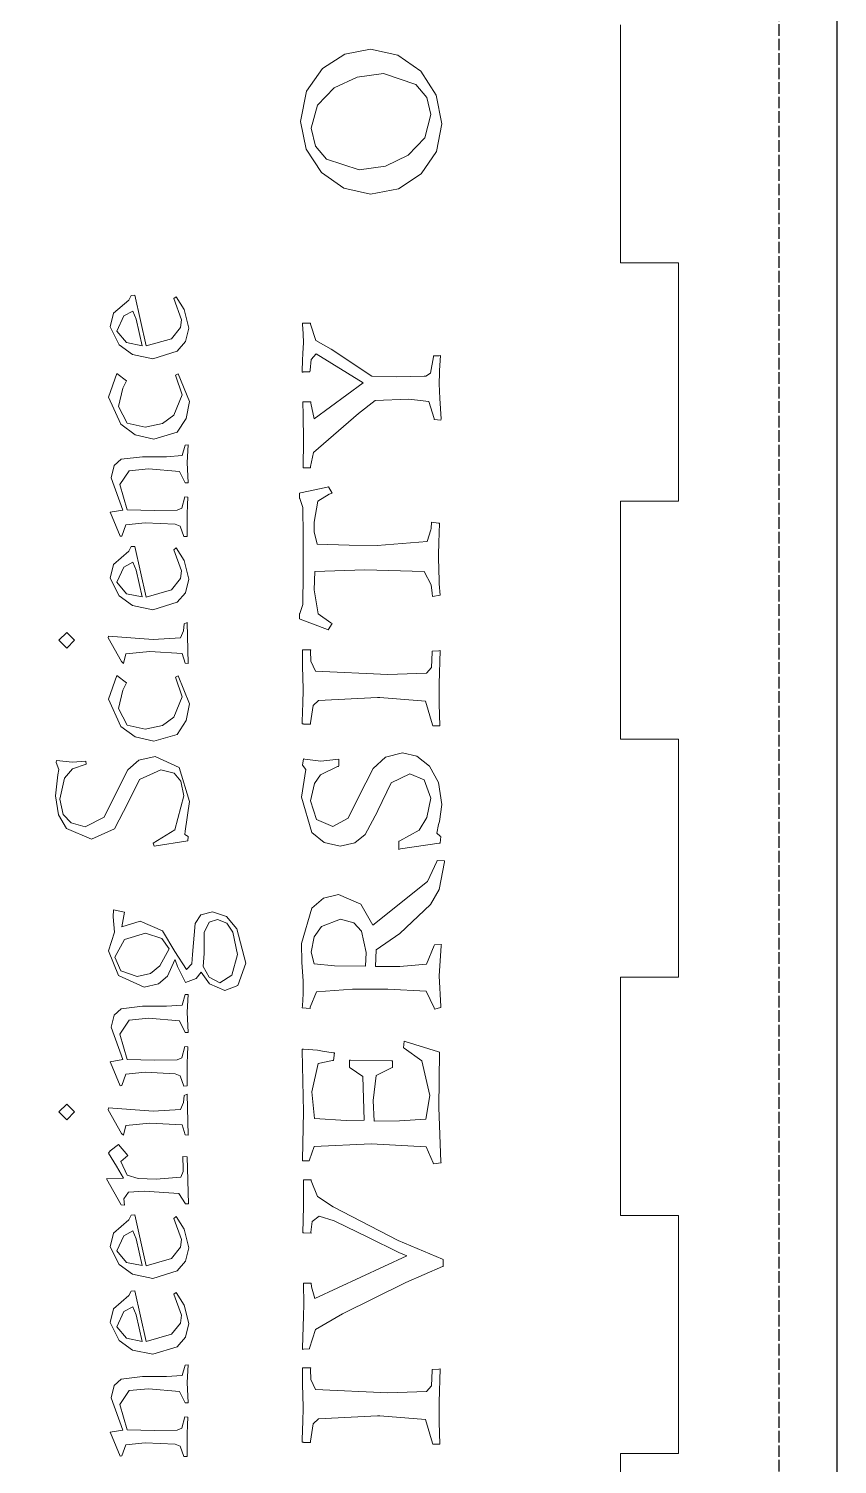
# Model space of a CAD drawing. Header units: millimetres. Extents: x 0 to 610, y 0 to 514.
# Drawn here: x 568.2 to 610, y 166.1 to 240.4 of the extents above; entities that cross this region are included whole.
import ezdxf

# ---------------------------------------------------------------- set-up
doc = ezdxf.new("R2010")
doc.units = ezdxf.units.MM
doc.header["$LTSCALE"] = 0.05
doc.linetypes.add('Dotted', pattern=[15, 12, -3])
doc.layers.get('0').update_dxf_attribs({"plot": 0})
doc.layers.add('CUT', color=1, linetype='Continuous', lineweight=0)
doc.layers.add('ETCH', color=5, linetype='Continuous', lineweight=0)

# ---------------------------------------------------------------- blocks, each defined once
blk = doc.blocks.new('right_outer')
blk.add_lwpolyline([(-75, 200.053), (-75, 187.737), (-78, 187.737), (-78, 175.421), (-75, 175.421), (-75, 163.105), (-78, 163.105), (-78, 150.789), (-75, 150.789), (-75, 138.474), (-78, 138.474), (-78, 126.158), (-75, 126.158), (-75, 113.842)])

msp = doc.modelspace()

# ---------------------------------------------------------------- linework, layer by layer
msp.add_lwpolyline([(0, 0), (610, 0), (610, 457), (0, 457)], close=True)
at = {"linetype": 'Dotted'}
msp.add_lwpolyline([(3, 3), (607, 3), (607, 454), (3, 454)], close=True, dxfattribs=at)
at = {"layer": 'ETCH'}
for points in [[(582.234, 235.562), (582.549, 237.138), (583.377, 238.317), (584.54, 239.056), (585.858, 239.311), (587.279, 239.002), (588.456, 238.165), (589.258, 236.936), (589.554, 235.451), (589.268, 234.022), (588.483, 232.865), (587.309, 232.09), (585.858, 231.808), (584.476, 232.116), (583.321, 232.938), (582.528, 234.133), (582.234, 235.562), (582.234, 235.562)], [(588.984, 235.936), (588.767, 236.817), (588.201, 237.483), (586.533, 238.053), (585.175, 237.86), (583.977, 237.304), (583.123, 236.416), (582.797, 235.228), (583.012, 234.294), (583.577, 233.619), (585.281, 233.071), (586.628, 233.264), (587.816, 233.828), (588.662, 234.73), (588.984, 235.936), (588.984, 235.936)], [(574.251, 223.962), (575.568, 224.336), (576.027, 224.921), (576.093, 225.319), (575.686, 226.413), (575.811, 226.505), (576.22, 225.846), (576.466, 224.887), (576.299, 224.186), (575.864, 223.691), (574.598, 223.301), (573.548, 223.519), (572.871, 224.02), (572.403, 224.94), (572.574, 225.65), (573.359, 226.335), (573.484, 226.571), (573.681, 226.585), (574.251, 223.962), (574.251, 223.962)], [(573.897, 224.657), (573.74, 225.345), (573.569, 225.764), (573.112, 225.51), (572.743, 224.729), (573.244, 224.133), (574.054, 223.968), (573.897, 224.657), (573.897, 224.657)], [(582.378, 222.625), (582.725, 222.625), (582.732, 222.711), (582.794, 223.266), (583.053, 223.556), (585.484, 222.055), (582.955, 220.194), (582.771, 221.007), (582.771, 221.065), (582.358, 221.065), (582.372, 220.384), (582.391, 219.079), (582.372, 217.663), (582.43, 217.663), (582.751, 217.663), (582.751, 217.722), (582.915, 218.456), (585.235, 220.468), (586.094, 221.136), (587.837, 221.208), (588.876, 221.084), (589.147, 220.212), (589.147, 220.154), (589.501, 220.128), (589.508, 220.186), (589.449, 221.235), (589.403, 221.995), (589.429, 222.572), (589.436, 222.683), (589.475, 223.463), (589.417, 223.457), (589.122, 223.457), (589.115, 223.404), (588.955, 222.544), (588.715, 222.401), (588.643, 222.401), (587.195, 222.369), (585.936, 222.389), (583.819, 223.791), (583.04, 224.243), (582.758, 225.082), (582.758, 225.135), (582.351, 225.135), (582.344, 225.082), (582.37, 224.584), (582.39, 224.126), (582.364, 223.582), (582.344, 223.202), (582.325, 222.671), (582.325, 222.606), (582.378, 222.606), (582.378, 222.625), (582.378, 222.625)], [(575.916, 222.521), (576.499, 221.079), (576.326, 220.207), (575.863, 219.493), (574.65, 219.146), (573.691, 219.365), (572.955, 219.911), (572.317, 221.315), (572.743, 222.541), (573.235, 222.154), (573.058, 221.781), (572.822, 220.83), (573.278, 219.965), (574.211, 219.768), (575.097, 219.947), (575.685, 220.385), (576.112, 221.439), (575.771, 222.449), (575.916, 222.521), (575.916, 222.521)], [(574.684, 215.442), (575.864, 215.462), (576.109, 215.568), (576.25, 216.15), (576.408, 216.137), (576.388, 215.737), (576.375, 215.258), (576.375, 214.111), (576.204, 214.098), (576.024, 214.633), (575.765, 214.746), (574.205, 214.818), (573.2, 214.713), (573.006, 214.13), (572.914, 214.117), (572.507, 215.12), (572.403, 215.356), (573.058, 215.474), (572.455, 217.145), (572.596, 217.774), (572.966, 218.097), (574.067, 218.233), (575.312, 218.233), (576.118, 218.298), (576.276, 218.835), (576.433, 218.849), (576.38, 217.931), (576.433, 216.876), (576.282, 216.876), (575.981, 217.473), (574.382, 217.61), (573.383, 217.508), (572.901, 216.797), (573.274, 215.48), (574.684, 215.442), (574.684, 215.442)], [(582.181, 216.314), (582.181, 216.085), (582.207, 216.071), (582.358, 215.599), (582.377, 214.164), (582.377, 212.159), (582.358, 210.592), (582.207, 210.12), (582.181, 210.1), (582.181, 209.838), (582.22, 209.825), (583.629, 209.288), (583.675, 209.274), (583.872, 209.608), (583.807, 209.634), (583.155, 210.106), (582.941, 211.345), (582.987, 212.301), (585.563, 212.387), (588.63, 212.301), (588.991, 211.613), (589.043, 211.174), (589.063, 211.003), (589.456, 211.075), (589.417, 211.665), (589.41, 211.829), (589.384, 212.977), (589.384, 213.16), (589.391, 213.796), (589.41, 214.281), (589.429, 214.792), (589.377, 214.799), (589.023, 214.845), (588.99, 214.524), (588.983, 214.452), (588.794, 213.842), (586.211, 213.632), (584.756, 213.665), (583.098, 213.704), (582.948, 214.353), (582.954, 214.379), (582.948, 214.766), (582.948, 214.844), (583.134, 215.924), (583.714, 216.286), (583.878, 216.345), (583.681, 216.673), (583.308, 216.594), (582.234, 216.365), (582.194, 216.352), (582.194, 216.312), (582.181, 216.312), (582.181, 216.314)], [(574.251, 210.966), (575.568, 211.339), (576.027, 211.924), (576.093, 212.322), (575.686, 213.417), (575.811, 213.515), (576.22, 212.856), (576.466, 211.897), (576.299, 211.195), (575.864, 210.701), (574.598, 210.311), (573.548, 210.529), (572.871, 211.029), (572.403, 211.949), (572.574, 212.659), (573.359, 213.345), (573.484, 213.581), (573.681, 213.594), (574.251, 210.966), (574.251, 210.966)], [(573.897, 211.667), (573.74, 212.355), (573.569, 212.774), (573.112, 212.52), (572.743, 211.739), (573.244, 211.143), (574.054, 210.979), (573.897, 211.667), (573.897, 211.667)], [(576.27, 207.558), (576.112, 208.062), (574.454, 208.16), (573.209, 208.042), (573.091, 207.538), (572.987, 207.636), (572.299, 208.862), (572.318, 208.954), (574.625, 208.783), (576.034, 208.868), (576.192, 209.222), (576.224, 209.589), (576.375, 209.655), (576.434, 207.544), (576.27, 207.558), (576.27, 207.558)], [(569.742, 208.744), (570.148, 209.144), (570.555, 208.744), (570.148, 208.338), (569.742, 208.744), (569.742, 208.744)], [(582.398, 204.405), (582.751, 204.405), (582.751, 204.464), (582.899, 205.363), (583.164, 205.624), (586.224, 205.781), (586.349, 205.781), (588.708, 205.591), (589.075, 204.372), (589.082, 204.319), (589.443, 204.319), (589.403, 205.447), (589.403, 206.482), (589.456, 208.206), (589.391, 208.199), (589.057, 208.179), (589.057, 208.126), (589.013, 207.334), (588.749, 207.039), (586.756, 206.967), (583.014, 207.137), (582.767, 207.659), (582.765, 208.186), (582.771, 208.251), (582.352, 208.251), (582.352, 207.406), (582.385, 206.213), (582.365, 205.427), (582.352, 205.093), (582.333, 204.47), (582.333, 204.412), (582.398, 204.412), (582.398, 204.405), (582.398, 204.405)], [(575.916, 206.896), (576.499, 205.454), (576.326, 204.585), (575.863, 203.868), (574.65, 203.521), (573.691, 203.74), (572.955, 204.286), (572.317, 205.69), (572.743, 206.916), (573.235, 206.529), (573.058, 206.156), (572.822, 205.205), (573.278, 204.34), (574.211, 204.143), (575.097, 204.323), (575.685, 204.76), (576.112, 205.815), (575.771, 206.824), (575.916, 206.896), (575.916, 206.896)], [(571.164, 202.322), (570.455, 202.082), (570.039, 201.598), (569.794, 200.526), (569.971, 199.722), (570.374, 199.295), (571.112, 199.097), (572.094, 199.582), (572.639, 200.71), (573.309, 202.037), (573.887, 202.536), (574.716, 202.735), (575.971, 202.158), (576.499, 200.402), (576.283, 198.868), (576.25, 198.697), (576.427, 198.593), (576.42, 198.37), (574.664, 198.081), (574.624, 198.252), (575.745, 198.94), (576.204, 200.696), (576.055, 201.449), (575.701, 201.861), (575.011, 202.04), (573.908, 201.543), (573.32, 200.343), (572.619, 198.993), (571.426, 198.449), (570.131, 199.005), (569.727, 199.707), (569.578, 200.697), (569.696, 201.785), (569.735, 202.054), (569.61, 202.408), (569.63, 202.512), (570.456, 202.44), (571.144, 202.493), (571.164, 202.322), (571.164, 202.322)], [(584.285, 198.087), (585.052, 198.261), (585.588, 198.699), (586.218, 199.877), (586.244, 199.942), (586.931, 201.373), (587.889, 201.83), (588.63, 201.525), (588.977, 200.571), (588.782, 199.58), (588.38, 198.913), (587.378, 198.363), (587.332, 198.349), (587.332, 197.924), (587.404, 197.943), (589.409, 198.244), (589.468, 198.244), (589.494, 198.591), (589.455, 198.611), (589.284, 198.768), (589.376, 199.207), (589.389, 199.253), (589.422, 199.358), (589.553, 200.236), (589.374, 201.39), (588.906, 202.23), (588.254, 202.743), (587.522, 202.916), (586.629, 202.686), (585.992, 202.111), (585.235, 200.623), (584.707, 199.538), (583.904, 199.102), (583.07, 199.467), (582.751, 200.433), (582.965, 201.329), (583.281, 201.783), (584.159, 202.208), (584.205, 202.215), (584.219, 202.268), (584.219, 202.582), (583.295, 202.484), (582.462, 202.589), (582.397, 202.602), (582.351, 202.281), (582.508, 202.052), (582.286, 200.617), (582.833, 198.797), (583.469, 198.275), (584.285, 198.087), (584.285, 198.087)], [(582.286, 193.048), (582.825, 194.877), (583.434, 195.398), (584.213, 195.584), (585.358, 195.084), (585.976, 193.999), (588.814, 196.26), (589.299, 197.295), (589.306, 197.354), (589.679, 197.328), (589.679, 197.275), (589.415, 195.841), (588.958, 195.079), (587.37, 193.571), (586.146, 192.726), (586.114, 191.874), (587.058, 191.874), (587.379, 191.874), (588.762, 191.992), (589.149, 192.943), (589.162, 192.982), (589.535, 193.008), (589.522, 192.936), (589.404, 191.376), (589.489, 189.797), (589.496, 189.744), (589.175, 189.666), (589.161, 189.731), (588.742, 190.596), (586.75, 190.701), (586.592, 190.701), (584.921, 190.701), (583.059, 190.549), (582.745, 189.757), (582.745, 189.698), (582.333, 189.724), (582.339, 189.829), (582.372, 190.458), (582.385, 191.114), (582.313, 192.09), (582.313, 192.09), (582.313, 192.09), (582.286, 193.048), (582.286, 193.048)], [(572.311, 192.668), (572.625, 193.638), (572.553, 194.431), (572.573, 194.804), (573.143, 194.667), (572.992, 193.913), (573.949, 194.202), (575.104, 193.709), (575.744, 192.642), (576.341, 191.711), (576.615, 191.997), (576.662, 192.485), (576.79, 194.09), (577.094, 194.532), (577.685, 194.687), (578.405, 194.445), (578.947, 193.821), (579.409, 192.046), (578.995, 190.88), (578.321, 190.624), (577.533, 190.974), (577.095, 191.58), (576.837, 191.237), (576.289, 191.036), (575.882, 191.862), (575.758, 192.209), (575.739, 192.209), (575.367, 191.36), (574.904, 190.966), (574.16, 190.8), (572.83, 191.4), (572.311, 192.668), (572.311, 192.668)], [(578.983, 192.484), (578.747, 193.635), (578.427, 194.107), (577.947, 194.299), (577.525, 194.152), (577.265, 193.631), (577.265, 192.543), (577.2, 191.874), (577.513, 191.312), (578.072, 191.029), (578.69, 191.418), (578.983, 192.484), (578.983, 192.484)], [(585.602, 191.888), (585.628, 192.596), (585.398, 193.69), (584.997, 194.129), (584.304, 194.307), (583.319, 193.926), (582.941, 193.402), (582.79, 192.615), (582.948, 192.011), (583.996, 191.907), (585.602, 191.888), (585.602, 191.888)], [(575.444, 192.779), (575.076, 193.308), (574.218, 193.585), (573.13, 193.254), (572.632, 192.353), (572.954, 191.637), (573.792, 191.344), (574.49, 191.506), (574.969, 191.9), (575.444, 192.779), (575.444, 192.779)], [(574.684, 187.018), (575.864, 187.038), (576.109, 187.144), (576.25, 187.726), (576.408, 187.713), (576.388, 187.313), (576.375, 186.834), (576.375, 185.687), (576.204, 185.674), (576.024, 186.209), (575.765, 186.322), (574.205, 186.394), (573.2, 186.289), (573.006, 185.706), (572.914, 185.693), (572.507, 186.696), (572.403, 186.932), (573.058, 187.05), (572.455, 188.721), (572.596, 189.35), (572.966, 189.673), (574.067, 189.809), (575.312, 189.809), (576.118, 189.874), (576.276, 190.411), (576.433, 190.425), (576.38, 189.507), (576.433, 188.452), (576.282, 188.452), (575.981, 189.049), (574.382, 189.186), (573.383, 189.084), (572.901, 188.373), (573.274, 187.056), (574.684, 187.018), (574.684, 187.018)], [(582.319, 187.517), (582.391, 184.344), (582.338, 181.88), (582.338, 181.821), (582.692, 181.821), (582.699, 181.867), (582.954, 182.555), (585.897, 182.699), (588.741, 182.542), (589.108, 181.716), (589.115, 181.657), (589.508, 181.71), (589.501, 181.769), (589.397, 184.58), (589.429, 187.431), (589.383, 187.457), (587.66, 187.988), (587.594, 188.001), (587.568, 187.661), (587.608, 187.647), (588.509, 186.979), (588.925, 185.19), (588.715, 183.977), (587.352, 183.892), (586.054, 183.872), (585.995, 184.941), (586.154, 186.236), (586.952, 186.632), (586.998, 186.645), (586.998, 186.979), (586.952, 186.979), (584.828, 187.019), (584.769, 187.025), (584.769, 186.645), (584.815, 186.632), (585.464, 186.18), (585.536, 183.926), (584.605, 183.893), (582.96, 184.011), (582.829, 185.387), (583.15, 186.849), (583.897, 187.007), (583.95, 187.007), (584.003, 187.407), (583.937, 187.407), (583.373, 187.492), (583.111, 187.531), (582.39, 187.584), (582.332, 187.584), (582.319, 187.517), (582.319, 187.517)], [(576.27, 183.165), (576.112, 183.669), (574.454, 183.761), (573.209, 183.643), (573.091, 183.139), (572.987, 183.23), (572.299, 184.456), (572.318, 184.554), (574.625, 184.384), (576.034, 184.469), (576.192, 184.823), (576.224, 185.19), (576.375, 185.256), (576.427, 183.139), (576.27, 183.165), (576.27, 183.165)], [(569.742, 184.344), (570.148, 184.744), (570.555, 184.344), (570.148, 183.938), (569.742, 184.344), (569.742, 184.344)], [(572.199, 180.891), (573.091, 180.91), (572.723, 181.546), (572.317, 182.215), (572.389, 182.333), (572.828, 182.667), (573.319, 182.097), (572.952, 181.775), (573.273, 181.074), (573.843, 180.897), (574.781, 180.865), (576.046, 180.969), (576.164, 181.271), (576.164, 181.408), (576.15, 182.031), (576.38, 182.017), (576.445, 179.586), (576.288, 179.599), (575.943, 180.128), (574.158, 180.254), (573.34, 180.191), (573.103, 179.848), (573.142, 179.514), (572.971, 179.533), (572.199, 180.891), (572.199, 180.891)], [(582.398, 172.069), (582.705, 172.088), (582.712, 172.134), (583.015, 173.088), (584.409, 173.904), (587.647, 175.51), (587.68, 175.523), (589.58, 176.343), (589.626, 176.356), (589.626, 176.71), (589.587, 176.723), (587.293, 177.7), (583.937, 179.43), (583.125, 179.965), (582.79, 180.78), (582.784, 180.826), (582.397, 180.826), (582.397, 180.767), (582.397, 179.45), (582.364, 178.094), (582.417, 178.087), (582.784, 178.068), (582.777, 178.126), (582.848, 178.675), (583.203, 178.959), (583.983, 178.703), (584.042, 178.677), (585.727, 177.865), (587.332, 177.078), (587.732, 176.895), (582.974, 174.693), (582.81, 175.296), (582.784, 175.48), (582.398, 175.48), (582.404, 174.385), (582.398, 173.795), (582.345, 172.124), (582.338, 172.052), (582.398, 172.069), (582.398, 172.069)], [(574.251, 176.388), (575.568, 176.761), (576.027, 177.346), (576.093, 177.744), (575.686, 178.839), (575.811, 178.937), (576.22, 178.278), (576.466, 177.319), (576.299, 176.617), (575.864, 176.123), (574.598, 175.733), (573.548, 175.951), (572.871, 176.451), (572.403, 177.371), (572.574, 178.081), (573.359, 178.767), (573.484, 179.003), (573.681, 179.016), (574.251, 176.388), (574.251, 176.388)], [(573.897, 177.089), (573.74, 177.777), (573.569, 178.196), (573.112, 177.942), (572.743, 177.161), (573.244, 176.565), (574.054, 176.401), (573.897, 177.089), (573.897, 177.089)], [(574.251, 172.469), (575.568, 172.842), (576.027, 173.427), (576.093, 173.826), (575.686, 174.92), (575.811, 175.012), (576.22, 174.353), (576.466, 173.394), (576.299, 172.692), (575.864, 172.198), (574.598, 171.808), (573.548, 172.026), (572.871, 172.526), (572.403, 173.446), (572.574, 174.156), (573.359, 174.842), (573.484, 175.078), (573.681, 175.091), (574.251, 172.469), (574.251, 172.469)], [(573.897, 173.164), (573.74, 173.852), (573.569, 174.271), (573.112, 174.016), (572.743, 173.236), (573.244, 172.639), (574.054, 172.475), (573.897, 173.164), (573.897, 173.164)], [(574.684, 167.862), (575.864, 167.882), (576.109, 167.987), (576.25, 168.57), (576.408, 168.556), (576.388, 168.156), (576.375, 167.678), (576.375, 166.53), (576.204, 166.517), (576.024, 167.053), (575.765, 167.166), (574.205, 167.238), (573.2, 167.132), (573.006, 166.55), (572.914, 166.537), (572.507, 167.539), (572.403, 167.775), (573.058, 167.893), (572.455, 169.564), (572.596, 170.193), (572.966, 170.516), (574.067, 170.652), (575.312, 170.652), (576.118, 170.717), (576.276, 171.255), (576.433, 171.268), (576.38, 170.351), (576.433, 169.296), (576.282, 169.296), (575.981, 169.892), (574.382, 170.029), (573.383, 169.928), (572.901, 169.217), (573.274, 167.9), (574.684, 167.862), (574.684, 167.862)], [(582.398, 167.252), (582.751, 167.252), (582.751, 167.311), (582.899, 168.213), (583.164, 168.471), (586.224, 168.628), (586.349, 168.628), (588.708, 168.438), (589.075, 167.219), (589.082, 167.166), (589.443, 167.166), (589.403, 168.294), (589.403, 169.329), (589.456, 171.053), (589.391, 171.046), (589.057, 171.02), (589.057, 170.967), (589.013, 170.176), (588.749, 169.886), (586.756, 169.821), (583.014, 169.991), (582.767, 170.511), (582.765, 171.04), (582.771, 171.105), (582.352, 171.105), (582.352, 170.26), (582.385, 169.067), (582.365, 168.281), (582.352, 167.947), (582.333, 167.324), (582.333, 167.259), (582.398, 167.259), (582.398, 167.252), (582.398, 167.252)]]:
    msp.add_lwpolyline(points, dxfattribs=at)

# ---------------------------------------------------------------- block references
at = {"layer": 'CUT', "rotation": 180}
msp.add_blockref('right_outer', (523.787, 354.413), dxfattribs=at)

doc.saveas('drawing.dxf')
